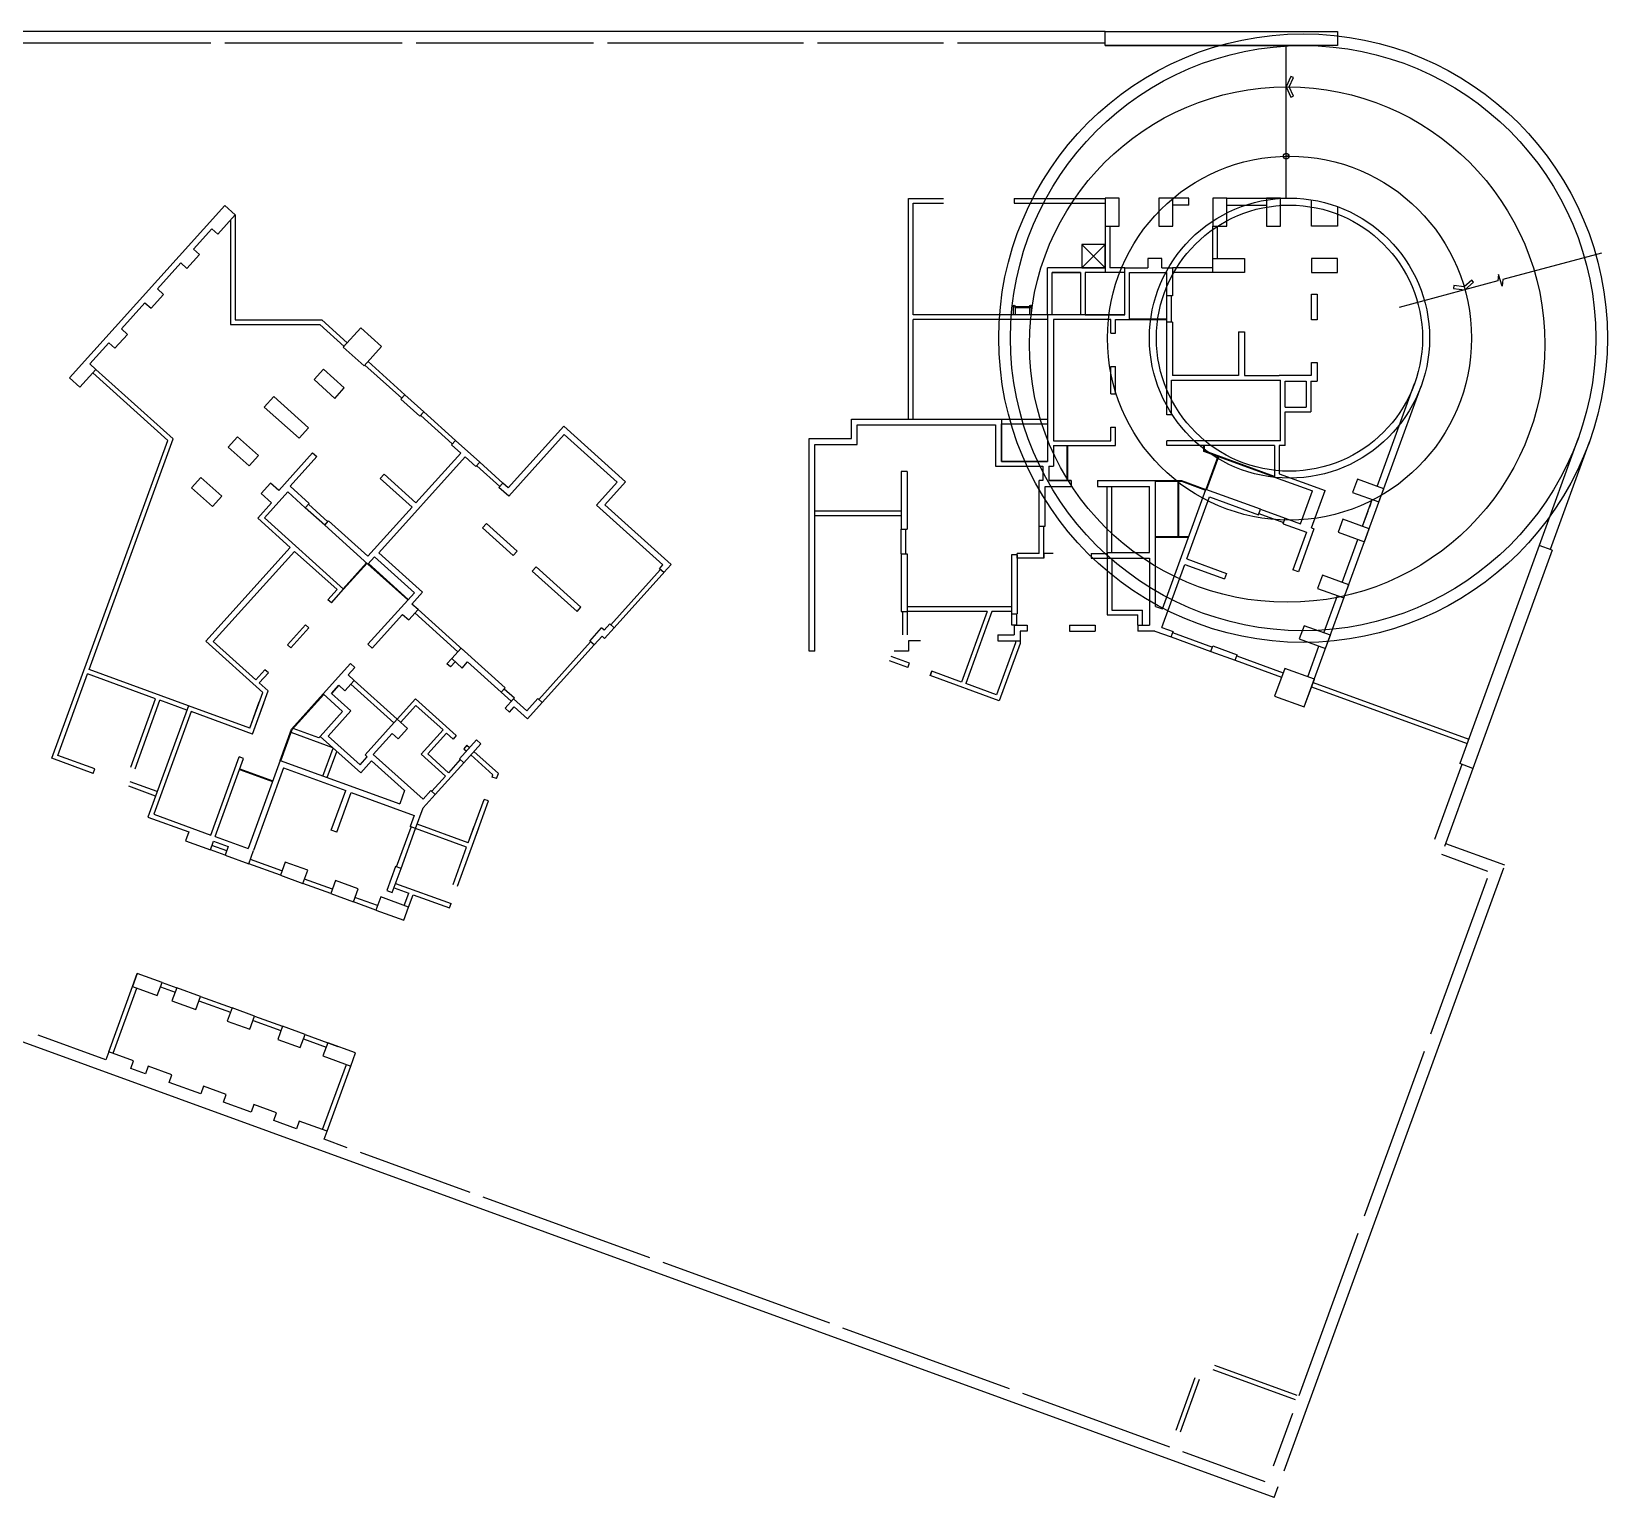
# Model space of a CAD drawing. Header units: metres. Extents: x -4495 to 132141, y -64344 to 350.
# Drawn here: x 64614 to 132141, y -64344 to -1525 of the extents above; entities that cross this region are included whole.
import ezdxf

# ---------------------------------------------------------------- set-up
doc = ezdxf.new("R2010")
doc.units = ezdxf.units.M

msp = doc.modelspace()

# ---------------------------------------------------------------- linework, layer by layer
at = {"layer": 'A-WALL'}
for p, q in [((110623.789546, -1524.93344), (63323.704574, -1524.93344)), ((72293.736884, -2024.93344), (63546.318917, -2024.93344)), ((80493.736884, -2024.93344), (72893.736884, -2024.93344)), ((88693.736884, -2024.93344), (81093.736884, -2024.93344)), ((97693.736884, -2024.93344), (89293.736884, -2024.93344)), ((103693.736884, -2024.93344), (98293.736884, -2024.93344)), ((110623.789546, -2024.93344), (104293.736884, -2024.93344)), ((110623.789546, -1524.93344), (120573.789546, -1524.93344)), ((110623.789546, -2124.93344), (110623.789546, -1524.93344)), ((120573.789546, -1524.93344), (120573.789546, -2124.93344)), ((110623.789546, -2124.93344), (119157.731977, -2124.93344)), ((120573.789546, -2124.93344), (110623.789546, -2124.93344)), ((118373.736884, -8664.93344), (118373.736884, -2124.93344)), ((118573.73673, -3447.331909), (118373.736884, -3894.93344)), ((118373.736884, -3894.93344), (118415.216468, -3894.93344)), ((118373.736884, -3894.93344), (118573.73673, -4342.534971)), ((118505.171299, -3894.93344), (118683.297075, -3496.286282)), ((118683.297075, -4293.580598), (118505.171299, -3894.93344)), ((118683.297075, -3496.286282), (118573.73673, -3447.331909)), ((118573.73673, -4342.534971), (118683.297075, -4293.580598)), ((118515.308282, -6864.93344), (118373.736884, -6864.93344)), ((102193.736884, -8674.93344), (103693.736884, -8674.93344)), ((102193.736884, -18134.933476), (102193.736884, -8674.93344)), ((106713.736884, -8674.93344), (110623.789546, -8674.93344)), ((106713.736884, -8674.93344), (106713.736884, -8874.93344)), ((111223.789546, -8664.93344), (110623.789546, -8664.93344)), ((110623.789546, -8664.93344), (110623.789546, -9864.93344)), ((111223.789546, -9864.93344), (111223.789546, -8664.93344)), ((113523.789546, -8664.93344), (112923.789546, -8664.93344)), ((112923.789546, -8664.93344), (112923.789546, -9864.93344)), ((114203.789546, -8664.93344), (113523.789546, -8664.93344)), ((113523.789546, -9864.93344), (113523.789546, -8664.93344)), ((114203.789546, -8964.93344), (114203.789546, -8664.93344)), ((115823.789546, -8664.93344), (115223.789546, -8664.93344)), ((115223.789546, -8664.93344), (115223.789546, -9864.93344)), ((115823.789546, -8664.93344), (118515.315478, -8664.93344)), ((115823.789546, -9864.93344), (115823.789546, -8664.93344)), ((118123.789546, -8664.93344), (117523.789546, -8664.93344)), ((117523.789546, -8664.93344), (117523.789546, -9864.93344)), ((118123.789546, -9864.93344), (118123.789546, -8664.93344)), ((119453.789546, -9864.93344), (119453.789546, -8738.782377)), ((66239.352709, -16369.943091), (72897.202242, -8975.652077)), ((72593.662858, -10209.452646), (73343.089137, -9377.130441)), ((73343.089137, -9377.130441), (72897.202242, -8975.652077)), ((73343.085546, -9377.127821), (73343.085546, -13883.771589)), ((102393.736884, -8874.93344), (103693.736884, -8874.93344)), ((102393.736884, -13664.933476), (102393.736884, -8874.93344)), ((106713.736884, -8874.93344), (110623.789546, -8874.93344)), ((114203.789546, -8964.93344), (113523.789546, -8964.93344)), ((115823.789546, -8964.93344), (117523.789546, -8964.93344)), ((118123.789546, -8964.93344), (118515.315478, -8964.93344)), ((118123.789546, -8964.93344), (118515.315478, -8964.93344)), ((120573.789546, -9029.094149), (120573.789546, -9864.93344)), ((71550.67936, -10844.736379), (72333.562169, -9975.256933)), ((72333.562169, -9975.256933), (72593.662858, -10209.452646)), ((73143.085546, -9599.250324), (73143.085546, -14083.771589)), ((110623.789546, -9864.93344), (110623.790864, -11844.934232)), ((110623.789546, -9864.93344), (111223.789546, -9864.93344)), ((110823.789546, -9864.93344), (110823.790731, -11644.934232)), ((112923.789546, -9864.93344), (113523.789546, -9864.93344)), ((115223.789546, -11244.933674), (115223.789546, -9864.93344)), ((115223.789546, -9864.93344), (115823.789546, -9864.93344)), ((115423.789546, -11244.933674), (115423.789546, -9864.93344)), ((117523.789546, -9864.93344), (118123.789546, -9864.93344)), ((120573.789546, -9864.93344), (119453.789546, -9864.93344)), ((110623.790864, -11644.934232), (109623.790864, -10644.934232)), ((110623.790864, -10644.934232), (109623.790864, -11644.934232)), ((109623.790864, -10644.934232), (109623.790864, -11644.934232)), ((110623.790864, -10644.934232), (109623.790864, -10644.934232)), ((110623.790864, -11644.934232), (110623.790864, -10644.934232)), ((70011.678965, -12553.969478), (71015.374875, -11439.25224)), ((71015.374875, -11439.25224), (71275.475564, -11673.447952)), ((71275.475564, -11673.447952), (71810.780049, -11078.932091)), ((71810.780049, -11078.932091), (71550.67936, -10844.736379)), ((113043.789546, -11244.93344), (112443.789546, -11244.93344)), ((112443.789546, -11244.93344), (112443.789546, -11644.933573)), ((113043.789546, -11644.933174), (113043.789546, -11244.93344)), ((115223.789546, -11844.933674), (115223.789546, -11244.933674)), ((115223.789546, -11244.933674), (116583.789546, -11244.933674)), ((116583.789546, -11244.933674), (116583.789546, -11844.933674)), ((120573.789546, -11244.93344), (119453.789546, -11244.93344)), ((119453.789546, -11244.93344), (119453.789546, -11844.93344)), ((120573.789546, -11844.93344), (120573.789546, -11244.93344)), ((131886.594109, -11016.50597), (127662.609736, -12152.297404)), ((108153.789386, -13664.933476), (108153.789386, -11644.934232)), ((110623.790864, -11644.934232), (108153.789386, -11644.934232)), ((108353.789386, -11844.934232), (109553.789386, -11844.934232)), ((108353.789386, -13664.93344), (108353.789386, -11844.934232)), ((108353.789386, -13664.933476), (108353.789386, -11844.934232)), ((109553.789386, -11844.934232), (108353.789386, -11844.934232)), ((109553.789386, -11844.934232), (109553.789386, -13664.93344)), ((109553.789386, -11844.934232), (109553.789386, -13664.93344)), ((109623.790864, -11644.934232), (110623.790864, -11644.934232)), ((111453.789386, -11844.934232), (109753.789386, -11844.934232)), ((109753.789386, -11844.934232), (109753.789386, -13664.93344)), ((110623.790864, -11844.934232), (109753.789386, -11844.934232)), ((109753.789386, -11844.934232), (109753.789386, -13664.93344)), ((111453.789386, -11844.934232), (110623.790864, -11844.934232)), ((111453.789386, -11644.934232), (110823.790731, -11644.934232)), ((111453.789386, -13664.93344), (111453.789386, -11844.934232)), ((111453.789546, -13664.93344), (111453.789546, -11644.93344)), ((111453.789546, -11644.93344), (112443.789546, -11644.93344)), ((111653.789546, -11844.93344), (113253.789546, -11844.932816)), ((111653.789546, -13864.93344), (111653.789546, -11844.93344)), ((113043.789546, -11644.933061), (113503.789546, -11644.932755)), ((113253.789546, -12854.932709), (113253.789546, -11844.932816)), ((113503.789546, -11644.932755), (113503.789546, -12854.932709)), ((115223.789546, -11644.932901), (113503.789546, -11644.932901)), ((115223.789546, -11844.932901), (113503.789546, -11844.932901)), ((116583.789546, -11844.933674), (115223.789546, -11844.933674)), ((119453.789546, -11844.93344), (120573.789546, -11844.93344)), ((127474.178976, -11933.168861), (127443.438259, -12211.230644)), ((127631.869021, -12430.359187), (127474.178976, -11933.168861)), ((127662.609736, -12152.297404), (127631.869021, -12430.359187)), ((69736.475169, -13382.681051), (70271.779654, -12788.16519)), ((70271.779654, -12788.16519), (70011.678965, -12553.969478)), ((119453.789546, -12784.93344), (119703.789546, -12784.93344)), ((119453.789546, -13884.93344), (119453.789546, -12784.93344)), ((119703.789546, -12784.93344), (119703.789546, -13884.93344)), ((127443.438259, -12211.230644), (123219.453884, -13347.022078)), ((125562.470597, -12410.899828), (125547.749463, -12529.993439)), ((125547.749463, -12529.993439), (126034.298518, -12590.135656)), ((125995.805571, -12464.464264), (125562.470597, -12410.899828)), ((126324.805833, -12177.397763), (125995.805571, -12464.464264)), ((126034.298518, -12590.135656), (126403.700426, -12267.817026)), ((126403.700426, -12267.817026), (126324.805833, -12177.397763)), ((68465.987264, -14270.634025), (69476.37448, -13148.485338)), ((69476.37448, -13148.485338), (69736.475169, -13382.681051)), ((106686.762996, -13664.933476), (106686.762996, -13289.933476)), ((106686.762996, -13664.933476), (106686.762996, -13289.933476)), ((106754.722163, -13289.933476), (106754.722163, -13664.933476)), ((106754.722163, -13289.933476), (106754.722163, -13664.933476)), ((106754.722163, -13309.352919), (107385.82992, -13309.352919)), ((106754.722163, -13365.592089), (106754.722163, -13309.352919)), ((106754.722163, -13309.352919), (107385.82992, -13309.352919)), ((106754.722163, -13365.592089), (106754.722163, -13309.352919)), ((107385.82992, -13365.592089), (106754.722163, -13365.592089)), ((107385.82992, -13365.592089), (106754.722163, -13365.592089)), ((107385.82992, -13664.933476), (107385.82992, -13289.933476)), ((107385.82992, -13664.933476), (107385.82992, -13289.933476)), ((107385.82992, -13309.352919), (107385.82992, -13365.592089)), ((107385.82992, -13309.352919), (107385.82992, -13365.592089)), ((107453.789087, -13289.933476), (107453.789087, -13664.933476)), ((107453.789087, -13289.933476), (107453.789087, -13664.933476)), ((113253.789546, -13974.932901), (113253.789997, -12854.932629)), ((113503.789546, -12854.932709), (113253.789546, -12854.932709)), ((113453.789546, -13974.932982), (113453.789997, -12854.932709)), ((73143.085546, -14083.771589), (76971.253109, -14083.771589)), ((73343.085546, -13883.771589), (77048.025916, -13883.771589)), ((76971.253109, -14083.771589), (78007.789146, -15017.072829)), ((77048.025916, -13883.771589), (78141.615267, -14868.443864)), ((108153.789386, -13664.933476), (102393.736884, -13664.933476)), ((102393.736884, -18134.933476), (102393.736884, -13864.933476)), ((108153.789386, -13864.933476), (102393.736884, -13864.933476)), ((106754.722163, -13664.933476), (106686.762996, -13664.933476)), ((106754.722163, -13664.933476), (106686.762996, -13664.933476)), ((107453.789087, -13664.933476), (107385.82992, -13664.933476)), ((107453.789087, -13664.933476), (107385.82992, -13664.933476)), ((108153.789546, -13664.93344), (108153.789546, -19954.93344)), ((111453.789546, -13664.93344), (108153.789546, -13664.93344)), ((109553.789386, -13664.93344), (108353.789386, -13664.93344)), ((108403.789546, -13864.93344), (108403.789546, -19064.93344)), ((110853.789546, -13864.93344), (108403.789546, -13864.93344)), ((109753.789386, -13664.93344), (111453.789386, -13664.93344)), ((110853.789546, -14444.93344), (110853.789546, -13864.93344)), ((111053.789546, -13864.93344), (111653.789546, -13864.93344)), ((111053.789546, -14444.93344), (111053.789546, -13864.93344)), ((111653.789546, -13834.93344), (113253.789546, -13834.93344)), ((111653.789546, -13864.93344), (113253.789546, -13864.93344)), ((113503.789546, -13974.932982), (113253.789095, -13974.932982)), ((113253.789546, -17944.932901), (113253.789546, -13974.932982)), ((113503.789546, -13974.932982), (113503.789546, -16264.932901)), ((119703.789546, -13884.93344), (119453.789546, -13884.93344)), ((68190.783468, -15099.345598), (68726.087954, -14504.829737)), ((68726.087954, -14504.829737), (68465.987264, -14270.634025)), ((78723.457674, -14221.636031), (77974.031395, -15053.958236)), ((79615.231464, -15024.592759), (78723.457674, -14221.636031)), ((110853.789546, -14444.93344), (111053.789546, -14444.93344)), ((116333.789094, -14399.93344), (116583.789094, -14399.93344)), ((116333.789094, -14399.93344), (116333.789094, -16264.933438)), ((116583.789094, -14399.93344), (116583.789094, -16264.93344)), ((67114.34344, -15771.786572), (67930.682779, -14865.149885)), ((67930.682779, -14865.149885), (68190.783468, -15099.345598)), ((77974.031395, -15053.958236), (78865.805185, -15856.914964)), ((78865.805185, -15856.914964), (79615.231464, -15024.592759)), ((66685.239604, -16771.421455), (67374.444129, -16005.982284)), ((67374.444129, -16005.982284), (67114.34344, -15771.786572)), ((67240.614655, -16154.608231), (70449.014775, -19043.464675)), ((67374.440776, -16005.979266), (70683.092399, -18985.102568)), ((77124.23617, -15997.752745), (76722.757806, -16443.639641)), ((78016.009961, -16800.709473), (77124.23617, -15997.752745)), ((78899.262055, -15819.758642), (80474.729085, -17238.315527)), ((79033.088177, -15671.129677), (80608.555207, -17089.686562)), ((110853.789546, -15884.93344), (111053.789546, -15884.93344)), ((110853.789546, -17044.93344), (110853.789546, -15884.93344)), ((111053.789546, -17044.93344), (111053.789546, -15884.93344)), ((119453.789546, -15704.93344), (119703.789094, -15704.93344)), ((119453.789546, -16254.93344), (119453.789546, -15704.93344)), ((119703.789094, -15704.93344), (119703.789094, -16504.93344)), ((66239.352709, -16369.943091), (66685.239604, -16771.421455)), ((76722.757806, -16443.639641), (77614.531597, -17246.596368)), ((77614.531597, -17246.596368), (78016.009961, -16800.709473)), ((113453.789546, -16464.93344), (118133.789546, -16464.93344)), ((113453.789546, -17944.93344), (113453.789546, -16464.93344)), ((116333.789094, -16264.933438), (113503.789546, -16264.932901)), ((116583.789094, -16264.93344), (118073.789546, -16264.93344)), ((118073.789546, -16264.93344), (118073.789546, -16254.93344)), ((118073.789546, -16254.93344), (119453.789546, -16254.93344)), ((118133.789546, -19064.93344), (118133.789546, -16464.93344)), ((118333.789546, -16504.93344), (119223.789094, -16504.93344)), ((118333.789546, -17614.93344), (118333.789546, -16504.93344)), ((119147.950603, -30469.609119), (124153.471202, -16717.0543)), ((119223.789094, -16504.93344), (119223.789094, -17614.93344)), ((119423.789094, -16504.93344), (119423.789094, -17814.93344)), ((119423.789094, -16504.93344), (119703.789094, -16504.93344)), ((122269.143243, -21017.0615), (123871.563416, -16614.448257)), ((74990.71927, -17171.680778), (74589.240906, -17617.567673)), ((76477.008921, -18509.94199), (74990.71927, -17171.680778)), ((80441.272215, -17275.471849), (80608.554867, -17089.685642)), ((81258.731523, -18011.515516), (80441.272215, -17275.471849)), ((80608.554867, -17089.685642), (81426.014175, -17825.729309)), ((110853.789546, -17044.93344), (111053.789546, -17044.93344)), ((74589.240906, -17617.567673), (76075.530557, -18955.828886)), ((81426.014175, -17825.729309), (81258.731523, -18011.515516)), ((81292.188393, -17974.359194), (82644.711976, -19192.176898)), ((81426.014515, -17825.730229), (82778.538097, -19043.547933)), ((99743.789546, -18964.93344), (99743.789546, -18134.93344)), ((99743.789546, -18134.93344), (106173.789546, -18134.93344)), ((106173.789546, -18134.93344), (108153.789546, -18134.93344)), ((106173.789546, -18134.93344), (106173.789546, -19954.93344)), ((113453.789546, -17944.93344), (113253.789546, -17944.93344)), ((118333.789546, -17614.93344), (119223.789094, -17614.93344)), ((118333.789546, -19264.93344), (118333.789546, -17814.93344)), ((118333.789546, -17814.93344), (119423.789094, -17814.93344)), ((73445.027569, -18888.345324), (73043.549205, -19334.23222)), ((74336.80136, -19691.302052), (73445.027569, -18888.345324)), ((76075.530557, -18955.828886), (76477.008921, -18509.94199)), ((87416.827403, -18442.885579), (85041.413751, -21081.049709)), ((87435.330958, -18795.954437), (85059.917306, -21434.118567)), ((90058.707258, -20821.644884), (87416.827403, -18442.885579)), ((89705.6384, -20840.148439), (87435.330958, -18795.954437)), ((99993.789545, -19214.93344), (99993.789546, -18384.93344)), ((99993.789546, -18384.93344), (105923.789546, -18384.93344)), ((99993.789546, -19214.93344), (99993.789546, -18384.93344)), ((99993.789546, -18384.93344), (105923.789546, -18384.93344)), ((105923.789546, -18384.93344), (105923.789546, -20154.93344)), ((105923.789546, -18384.93344), (105923.789546, -20154.93344)), ((106173.789546, -18334.93344), (108153.789546, -18334.93344)), ((106173.789546, -19954.933573), (106173.789546, -18334.93344)), ((106173.789546, -18334.93344), (108153.789546, -18334.93344)), ((108153.789546, -18334.93344), (108153.789546, -19954.933573)), ((110853.789546, -18484.93344), (111053.789546, -18484.93344)), ((110853.789546, -19064.93344), (110853.789546, -18484.93344)), ((111053.789546, -19264.93344), (111053.789546, -18484.93344)), ((65489.364889, -32669.990747), (70449.014775, -19043.464675)), ((67086.166326, -28867.575735), (70683.092399, -18985.102568)), ((73043.549205, -19334.23222), (73935.322996, -20137.188947)), ((76656.648792, -19573.264386), (75204.635376, -21185.888657)), ((76656.648792, -19573.264386), (76842.434998, -19740.547037)), ((82778.537246, -19043.547581), (82611.255106, -19229.333219)), ((83008.837587, -19587.318094), (82611.255106, -19229.333219)), ((83822.655591, -19983.674935), (82778.537246, -19043.547581)), ((97933.789546, -28084.93344), (97933.789546, -18964.93344)), ((97933.789546, -18964.93344), (99743.789546, -18964.93344)), ((98183.789545, -19214.93344), (99993.789545, -19214.93344)), ((98183.789546, -28084.93344), (98183.789546, -19214.93344)), ((98183.789546, -19214.93344), (99993.789546, -19214.93344)), ((108403.789546, -19064.93344), (110853.789546, -19064.93344)), ((108403.789546, -19264.93344), (111053.789546, -19264.93344)), ((108403.789546, -19264.93344), (108403.789546, -20154.93344)), ((108988.789544, -20764.93344), (108988.789544, -19264.93344)), ((109018.789544, -20764.93344), (109018.789544, -19264.93344)), ((118133.789546, -19064.93344), (113253.789546, -19064.93344)), ((113253.789546, -19264.93344), (113253.789546, -19064.93344)), ((117873.789546, -19264.93344), (113253.789546, -19264.93344)), ((113453.789546, -19264.93344), (113253.789546, -19264.93344)), ((114838.789546, -19515.154806), (114838.789546, -19264.93344)), ((117873.789546, -20619.80447), (114838.789546, -19515.154806)), ((114868.789546, -19494.14858), (114868.789546, -19264.93344)), ((117873.789546, -20587.879137), (114868.789546, -19494.14858)), ((117873.789546, -19264.93344), (117873.789546, -20619.80447)), ((118073.789546, -19264.93344), (118073.789546, -20479.762963)), ((118333.789546, -19264.93344), (118073.789546, -19264.93344)), ((130884.351522, -18953.866037), (129213.465511, -23544.587622)), ((131354.197832, -19124.876109), (129683.311821, -23715.597694)), ((73935.322996, -20137.188947), (74336.80136, -19691.302052)), ((76842.434998, -19740.547037), (75698.221655, -21011.324696)), ((83194.624439, -19754.601326), (79494.332186, -23864.192211)), ((83008.837587, -19587.318094), (81088.432747, -21720.143743)), ((83655.37294, -20169.461142), (83194.624775, -19754.60225)), ((83655.37294, -20169.461142), (83822.655591, -19983.674935)), ((83688.82947, -20132.303901), (84677.214472, -21022.249742)), ((83822.655591, -19983.674935), (84811.040593, -20873.620777)), ((105923.789546, -20154.93344), (107953.789546, -20154.93344)), ((106173.789546, -19954.93344), (108153.789546, -19954.93344)), ((108153.789546, -19954.933573), (106173.789546, -19954.933573)), ((106583.789546, -19954.93344), (107403.789546, -19954.93344)), ((106583.789546, -20154.93344), (107403.789546, -20154.93344)), ((107953.789546, -20154.93344), (107953.789546, -20764.933887)), ((108203.789546, -20154.93344), (108403.789546, -20154.93344)), ((108203.789546, -20154.93344), (108203.789546, -20764.93344)), ((115445.759621, -19736.073847), (114932.72946, -21145.612798)), ((115473.9504, -19746.334451), (114960.920239, -21155.873402)), ((71872.570644, -20634.735664), (71471.09228, -21080.62256)), ((72764.344435, -21437.692392), (71872.570644, -20634.735664)), ((74859.073032, -20874.742925), (74457.594668, -21320.629821)), ((75204.635376, -21185.888657), (74859.073032, -20874.742925)), ((79553.763617, -20674.729634), (79721.046268, -20488.943427)), ((79553.763617, -20674.729634), (80921.150741, -21905.93053)), ((79721.046268, -20488.943427), (81088.433392, -21720.144324)), ((84811.038855, -20873.619221), (84643.756203, -21059.405428)), ((85041.413751, -21081.049709), (84811.038855, -20873.619221)), ((89705.6384, -20840.148439), (88822.386, -21821.099609)), ((90058.707258, -20821.644884), (89175.454858, -21802.596054)), ((101878.789546, -20374.93344), (101878.789546, -22849.93344)), ((102128.789546, -20374.93344), (101878.789546, -20374.93344)), ((102128.789546, -20374.93344), (102128.789546, -22849.93344)), ((107793.784824, -22724.933441), (107793.784824, -20764.933887)), ((107953.789546, -20764.933887), (107793.784824, -20764.933887)), ((109153.789544, -20764.93344), (108203.789546, -20764.93344)), ((108203.789546, -20764.93344), (109163.789273, -20764.93344)), ((109163.789273, -20764.93344), (109163.789724, -21014.93344)), ((110283.789546, -20764.93344), (110283.789546, -21014.93344)), ((110283.789546, -20764.93344), (112773.789546, -20764.93344)), ((112773.789546, -26159.591792), (112773.789546, -20764.93344)), ((112773.789546, -20764.93344), (113886.821524, -20764.93344)), ((112773.789546, -20794.93344), (113881.531714, -20794.93344)), ((113738.789546, -23164.93344), (113738.789546, -20794.93344)), ((113768.789546, -23164.93344), (113768.789546, -20794.93344)), ((113881.531714, -20794.93344), (114922.468856, -21173.803576)), ((113886.821524, -20764.93344), (114932.72946, -21145.612798)), ((117873.789546, -20619.80447), (119505.238151, -21213.603203)), ((118073.789546, -20479.762963), (120043.47817, -21196.670995)), ((121423.419884, -20709.243371), (121218.207798, -21273.058943)), ((122551.051029, -21119.667543), (121423.419884, -20709.243371)), ((71471.09228, -21080.62256), (72362.866071, -21883.579287)), ((72362.866071, -21883.579287), (72764.344435, -21437.692392)), ((74457.594668, -21320.629821), (74903.481564, -21722.108184)), ((74971.815498, -21945.112269), (75594.106958, -21253.987585)), ((75594.106958, -21253.987585), (76344.682632, -21929.808951)), ((75698.221655, -21011.324696), (76511.965618, -21744.023046)), ((85059.917306, -21434.118567), (84643.756203, -21059.405428)), ((108043.784824, -21014.93344), (109163.789724, -21014.93344)), ((108043.784824, -22724.933441), (108043.784824, -21014.93344)), ((110283.789546, -21014.93344), (112523.789546, -21014.93344)), ((110708.789546, -23844.93344), (110708.789546, -21014.93344)), ((110908.789546, -23844.93344), (110908.789546, -21014.93344)), ((112523.789546, -23844.932989), (112523.789546, -21014.93344)), ((113068.759114, -26266.951935), (114932.735814, -21145.61511)), ((114114.236927, -24125.373418), (115082.153933, -21466.043302)), ((117272.570439, -21997.24527), (114932.735814, -21145.61511)), ((115082.153933, -21466.043302), (117187.065404, -22232.168423)), ((118992.207934, -22623.142134), (119505.238151, -21213.603203)), ((119462.054245, -22794.152205), (120043.48849, -21196.674751)), ((121218.207798, -21273.058943), (122345.838943, -21683.483115)), ((121646.666582, -22727.302069), (122063.931157, -21580.877072)), ((121951.058154, -21890.973329), (122063.924957, -21580.874335)), ((122345.838943, -21683.483115), (122551.051029, -21119.667543)), ((74903.637214, -21721.936614), (74307.955966, -22383.507663)), ((74971.815498, -21945.112269), (74590.411052, -22368.70482)), ((77177.005102, -22679.235341), (76344.682632, -21929.808951)), ((76344.682636, -21929.808947), (76511.965622, -21744.023042)), ((77310.831211, -22530.606364), (76478.508741, -21781.179974)), ((80921.150096, -21905.929949), (79027.51048, -24009.029805)), ((88822.386, -21821.099609), (91668.630681, -24383.869831)), ((92021.699539, -24365.366276), (89175.454858, -21802.596054)), ((101878.789546, -22084.93344), (98183.789546, -22084.93344)), ((117187.065404, -22232.168423), (117272.570439, -21997.24527)), ((117204.160563, -22185.181663), (118256.616555, -22568.244317)), ((117272.564592, -21997.243139), (118325.020583, -22380.305793)), ((121646.660382, -22727.299333), (121882.654126, -22078.911853)), ((75697.636148, -23634.781313), (74307.955966, -22383.507663)), ((77986.582263, -25426.631106), (74590.411052, -22368.70482)), ((77177.005042, -22679.235408), (77344.287694, -22493.449202)), ((79027.435414, -24345.370398), (77177.005042, -22679.235408)), ((79027.511121, -24009.03039), (77344.287691, -22493.449205)), ((79027.51048, -24009.029805), (77344.287694, -22493.449202)), ((83938.353371, -22799.299633), (84105.636023, -22613.513426)), ((85253.719713, -23983.660806), (83938.353371, -22799.299633)), ((85421.002364, -23797.8746), (84105.636023, -22613.513426)), ((101878.789546, -22284.93344), (98183.789546, -22284.93344)), ((101878.789546, -23899.93344), (101878.789546, -22849.93344)), ((101878.789546, -22849.93344), (102128.789546, -22849.93344)), ((102078.789546, -23899.93344), (102078.789546, -22849.93344)), ((107793.784824, -23894.932989), (107793.784824, -22724.933441)), ((107793.784824, -22724.933441), (108043.784824, -22724.933441)), ((107993.784824, -24094.932989), (107993.784824, -22724.933441)), ((118239.521138, -22615.230986), (118325.026173, -22380.307831)), ((118239.521138, -22615.230986), (119244.992242, -22981.192541)), ((118325.026173, -22380.307831), (118992.207934, -22623.142134)), ((119565.420433, -22831.774421), (118895.060953, -24673.571954)), ((119462.054245, -22794.152205), (119565.420433, -22831.774421)), ((120800.943223, -22419.48394), (120595.731137, -22983.299513)), ((121928.574368, -22829.908112), (120800.943223, -22419.48394)), ((121723.362282, -23393.723685), (121928.574368, -22829.908112)), ((112773.789546, -23164.93344), (114197.75685, -23164.93344)), ((112773.789546, -23194.93344), (114186.837743, -23194.93344)), ((119244.992242, -22981.192541), (118660.137798, -24588.066918)), ((120595.731137, -22983.299513), (121723.362282, -23393.723685)), ((120771.095015, -25132.915179), (121441.454496, -23291.117642)), ((129213.471711, -23544.590359), (125810.371284, -32894.531936)), ((129777.287283, -23749.802445), (129213.471711, -23544.590359)), ((75697.636148, -23634.781313), (72084.330873, -27647.76337)), ((75883.422354, -23802.063964), (72403.943201, -27666.417057)), ((77704.127177, -25441.43395), (75883.422354, -23802.063964)), ((78967.983824, -24291.839953), (77964.287918, -25406.557188)), ((79308.470268, -24033.249571), (79027.435414, -24345.370398)), ((81017.703367, -25572.249966), (79308.470268, -24033.249571)), ((81370.772225, -25553.746411), (79494.332186, -23864.192211)), ((85253.719713, -23983.660806), (85421.002364, -23797.8746)), ((101878.789546, -23899.93344), (101878.789546, -26384.93344)), ((101878.789546, -23899.93344), (102128.789546, -23899.93344)), ((102128.789546, -23899.93344), (102128.789546, -26384.93344)), ((106598.789546, -23944.932989), (106598.789546, -26484.93344)), ((106848.789546, -23944.932989), (106598.789546, -23944.932989)), ((106848.789546, -24094.932989), (106848.789546, -23894.932989)), ((107793.784824, -23894.932989), (106848.789546, -23894.932989)), ((106848.789546, -23944.932989), (106848.789546, -26484.93344)), ((107993.784824, -24094.932989), (106848.789546, -24094.932989)), ((107993.784824, -23894.932989), (107993.784824, -24094.932989)), ((108393.784508, -23894.932989), (107993.784824, -23894.932989)), ((110013.784824, -23894.932989), (110013.784824, -24094.932989)), ((110013.784824, -23894.932989), (110013.784824, -24094.932989)), ((110013.784824, -23894.932989), (110708.789546, -23894.932989)), ((110013.784824, -24094.932989), (110708.789546, -24094.932989)), ((110708.789546, -23844.932989), (112523.789546, -23844.932989)), ((110708.789546, -23844.932989), (110708.789546, -24094.932989)), ((110708.789546, -24094.932989), (110708.789546, -26514.93344)), ((110708.789546, -24094.932989), (112523.789546, -24094.932989)), ((110908.789546, -24094.932989), (110908.789546, -26314.93344)), ((112523.789546, -24094.932989), (112523.789546, -26964.93344)), ((114114.236927, -24125.373418), (115819.779034, -24746.139978)), ((129777.287283, -23749.802445), (126374.186857, -33099.744022)), ((78990.278169, -24311.913872), (77986.582263, -25426.631106)), ((79027.436704, -24345.371567), (80736.669154, -25884.371377)), ((79047.510623, -24323.077222), (80756.743072, -25862.077033)), ((86234.760961, -24463.304495), (86067.47831, -24649.090701)), ((86067.47831, -24649.090701), (87988.507683, -26378.793319)), ((86234.760961, -24463.304495), (88155.790335, -26193.007112)), ((89430.744507, -26944.019347), (91545.927463, -24594.870686)), ((89579.373472, -27077.845469), (91748.62569, -24668.646808)), ((91524.767601, -24543.645969), (91668.630681, -24383.869831)), ((91710.553807, -24710.92862), (91524.767601, -24543.645969)), ((91710.553807, -24710.92862), (92021.699539, -24365.366276)), ((113047.13408, -27057.214395), (114028.731892, -24360.296574)), ((114028.731892, -24360.296574), (115734.273998, -24981.063134)), ((115819.779034, -24746.139978), (115734.273998, -24981.063134)), ((118895.060953, -24673.571954), (118660.137798, -24588.066918)), ((119925.371657, -24825.09705), (119720.159571, -25388.912622)), ((121053.002801, -25235.521222), (119925.371657, -24825.09705)), ((77316.031425, -25872.457949), (77704.127177, -25441.43395)), ((77464.66039, -26006.28407), (77986.582263, -25426.631106)), ((81017.703367, -25572.249966), (79030.386906, -27779.388499)), ((81370.772225, -25553.746411), (80915.764852, -26059.083294)), ((119720.159571, -25388.912622), (120847.790715, -25799.336794)), ((120847.790715, -25799.336794), (121053.002801, -25235.521222)), ((77464.66039, -26006.28407), (77316.031425, -25872.457949)), ((80774.387177, -26739.165901), (81175.865541, -26293.279006)), ((81175.865541, -26293.279006), (80915.764852, -26059.083294)), ((83093.178093, -28019.638487), (81175.864443, -26293.281523)), ((87988.507683, -26378.793319), (88155.790335, -26193.007112)), ((106590.792391, -26184.93344), (102128.789546, -26184.93344)), ((110908.789546, -26314.93344), (112213.789546, -26314.93344)), ((112213.789546, -26964.93344), (112213.789546, -26314.93344)), ((112773.789546, -26159.591792), (113068.759114, -26266.951935)), ((119984.448686, -27294.208206), (120565.882929, -25696.730751)), ((117864.963783, -64343.656349), (13979.809387, -26532.552373)), ((75576.291848, -27804.634495), (76352.483352, -26942.586497)), ((76501.112317, -27076.412619), (76352.483352, -26942.586497)), ((80514.286488, -26504.970189), (79216.173112, -27946.671151)), ((80514.286488, -26504.970189), (80774.387177, -26739.165901)), ((81042.033732, -26441.915585), (82885.037489, -28101.354391)), ((89393.58662, -26910.562238), (89152.699601, -27178.094375)), ((89579.372826, -27077.844889), (89393.58662, -26910.562238)), ((101878.789546, -26384.93344), (102128.789546, -26384.93344)), ((101943.789546, -27384.93344), (101943.789546, -26384.93344)), ((101943.789546, -27384.93344), (101943.789546, -26384.93344)), ((105555.239888, -26384.93344), (102128.789546, -26384.93344)), ((102143.789546, -27384.93344), (102143.789546, -26384.93344)), ((102143.789546, -27384.93344), (102143.789546, -26384.93344)), ((105555.239888, -26384.93344), (104457.57471, -29400.743731)), ((105768.075442, -26384.93344), (104645.513234, -29469.14776)), ((106590.792391, -26384.93344), (105768.075442, -26384.93344)), ((106598.789546, -26484.93344), (106848.789546, -26484.93344)), ((106623.789546, -26964.93344), (106623.789546, -26484.93344)), ((106823.789546, -26964.93344), (106623.789546, -26964.93344)), ((106723.789546, -26964.93344), (107273.789546, -26964.93344)), ((106723.789546, -26964.93344), (106723.789546, -27384.93344)), ((106823.789546, -26484.93344), (106823.789546, -26964.93344)), ((107273.789546, -26964.93344), (107273.789546, -27214.93344)), ((109093.789546, -26964.93344), (109093.789546, -27214.93344)), ((109093.789546, -26964.93344), (110193.789546, -26964.93344)), ((110193.789546, -26964.93344), (110193.789546, -27214.93344)), ((110708.789546, -26514.93344), (112013.789546, -26514.93344)), ((112013.789546, -26964.93344), (112013.789546, -26514.93344)), ((112013.789546, -26964.93344), (112013.789546, -27214.93344)), ((112013.789546, -26964.93344), (112523.789546, -26964.93344)), ((119138.725327, -26986.390077), (118933.513241, -27550.20565)), ((120266.356472, -27396.814249), (119138.725327, -26986.390077)), ((72084.330873, -27647.76337), (74521.27974, -29842.001985)), ((72403.943201, -27666.417057), (74224.648023, -29305.787042)), ((75724.920813, -27938.460616), (76501.112317, -27076.412619)), ((86348.33273, -30143.21296), (88569.846343, -27675.97214)), ((88532.688761, -27642.514692), (89041.227878, -27077.724784)), ((88718.474967, -27809.797343), (88532.688761, -27642.514692)), ((89059.731432, -27430.793642), (88718.474967, -27809.797343)), ((89152.699601, -27178.094375), (89041.227878, -27077.724784)), ((89171.203156, -27531.163233), (89059.731432, -27430.793642)), ((89579.372826, -27077.844889), (89171.203156, -27531.163233)), ((102703.789546, -27634.932989), (102193.789546, -27634.93344)), ((102193.789546, -27634.93344), (102193.789546, -28084.93344)), ((106023.789546, -27384.93344), (106723.789546, -27384.93344)), ((106023.789546, -27384.93344), (106023.789546, -27634.93344)), ((106023.789546, -27634.93344), (106973.789546, -27634.93344)), ((106773.789546, -27634.93344), (106773.789546, -27715.082811)), ((107273.789546, -27214.93344), (106973.789546, -27214.93344)), ((106973.789546, -27214.93344), (106973.789546, -27634.93344)), ((106973.789546, -27634.93344), (106973.789546, -27750.348207)), ((109093.789546, -27214.93344), (110193.789546, -27214.93344)), ((112749.237503, -27214.93344), (112013.789546, -27214.93344)), ((112749.512495, -27214.93344), (113440.872281, -27466.567823)), ((113047.13408, -27057.214395), (113526.377317, -27231.644668)), ((113440.866081, -27466.565087), (115151.106651, -28089.041748)), ((113440.872281, -27466.567823), (113526.377317, -27231.644668)), ((113509.27011, -27278.626563), (115219.51068, -27901.103223)), ((118933.513241, -27550.20565), (120061.144386, -27960.629822)), ((120061.144386, -27960.629822), (120266.356472, -27396.814249)), ((75724.920813, -27938.460616), (75576.291848, -27804.634495)), ((79030.386906, -27779.388499), (79216.173112, -27946.671151)), ((82617.384905, -28398.611404), (83018.863269, -27952.724509)), ((83018.863269, -27952.724509), (84906.451125, -29652.316249)), ((86496.961695, -30277.039082), (88718.475309, -27809.798261)), ((98183.789546, -28084.93344), (97933.789546, -28084.93344)), ((102230.50321, -28590.155996), (101450.562618, -28306.280836)), ((102193.789546, -28084.93344), (101583.789546, -28084.932989)), ((106773.789546, -27715.082811), (105961.082903, -29947.975961)), ((106973.789546, -27750.348207), (106080.617399, -30204.318514)), ((115151.112851, -28089.044484), (115236.617887, -27854.121329)), ((115151.112851, -28089.044484), (116184.774734, -28465.266642)), ((115236.617887, -27854.121329), (116270.279769, -28230.343487)), ((116184.774734, -28465.266642), (116270.279769, -28230.343487)), ((116253.172563, -28277.325381), (118245.320919, -29002.408085)), ((119300.408399, -29173.593448), (119779.2366, -27858.023779)), ((71333.576198, -30413.5065), (67086.166326, -28867.575735)), ((74224.648023, -29305.787042), (74612.743775, -28874.763043)), ((74373.276989, -29439.613164), (74761.37274, -29008.589165)), ((74761.37274, -29008.589165), (74612.743775, -28874.763043)), ((78280.960626, -28611.710704), (77113.326279, -29908.500023)), ((78466.746833, -28778.993355), (78182.364886, -29094.831505)), ((78280.960626, -28611.710704), (78466.746833, -28778.993355)), ((82416.647912, -28621.557805, 0.000001), (82617.386292, -28398.614008)), ((82565.276692, -28755.384132, 0.000001), (82416.647912, -28621.557805, 0.000001)), ((82565.277247, -28755.383515, 0.000001), (82766.015627, -28532.439718)), ((82617.384905, -28398.611404), (83063.2718, -28800.089768)), ((83063.2718, -28800.089768), (83297.467512, -28539.989079)), ((83297.467512, -28539.989079), (84739.168474, -29838.102455)), ((102162.099182, -28778.09452), (101382.158589, -28494.21936)), ((102162.099181, -28778.094521), (102230.50321, -28590.155997)), ((102162.099182, -28778.09452), (102230.50321, -28590.155996)), ((103120.585655, -29126.955067), (103188.989684, -28939.016542)), ((103188.989683, -28939.016543), (103120.585655, -29126.955067)), ((104457.57471, -29400.743731), (103188.989684, -28939.016542)), ((116184.768534, -28465.263905), (118176.91689, -29190.346609)), ((118313.731147, -28814.472298), (117879.365565, -30007.881926)), ((119582.316185, -29276.199491), (118313.731147, -28814.472298)), ((65745.707442, -32550.456251), (67017.762297, -29055.514259)), ((69930.805147, -30115.775147), (67017.762297, -29055.514259)), ((74373.276989, -29439.613164), (74755.357364, -29783.639879)), ((77780.886522, -29540.7184), (77466.396576, -29889.994869)), ((77466.397216, -29889.995445), (77774.197295, -29548.148826)), ((77780.886522, -29540.7184), (78040.987211, -29774.914112)), ((78040.987211, -29774.914112), (78442.465574, -29329.027217)), ((78442.465574, -29329.027217), (78182.364886, -29094.831505)), ((78301.950232, -29485.086612), (80144.949399, -31144.530516)), ((78435.776353, -29336.457647), (80278.77552, -30995.901551)), ((84906.451125, -29652.316249), (84739.168474, -29838.102455)), ((84872.994937, -29689.474408), (85304.018935, -30077.570159)), ((106080.617399, -30204.318514), (103120.585655, -29126.955067)), ((105961.082903, -29947.975961), (104645.513234, -29469.14776)), ((119147.950603, -30469.609119), (119582.316185, -29276.199491)), ((119462.631149, -29605.152302), (126125.051831, -32030.075118)), ((119531.033964, -29417.213336), (126193.454645, -31842.136152)), ((68863.962378, -33046.901567), (69930.805147, -30115.775147)), ((69051.900902, -33115.305596), (70118.743671, -30184.179176)), ((71265.172169, -30601.445025), (70118.743671, -30184.179176)), ((73964.715536, -31371.149567), (74521.27974, -29842.001985)), ((73964.715536, -31371.149567), (74375.139708, -30243.518422)), ((74084.250032, -31627.492119), (74755.357364, -29783.639879)), ((74152.65406, -31439.553595), (74563.078232, -30311.92245)), ((75758.528345, -31413.156861), (77113.328363, -29908.499005)), ((75784.724664, -31428.897197), (77135.622708, -29928.572923)), ((77945.648483, -30657.926302), (77113.326279, -29908.500023)), ((77466.396576, -29889.994869), (78298.71942, -30639.421724)), ((81065.002278, -30122.708351), (80278.77552, -30995.901551)), ((81065.002278, -30122.708351), (82811.39258, -31695.165242)), ((84739.168815, -29838.103373), (85170.192814, -30226.199125)), ((84902.54023, -30523.456137), (85270.562063, -30114.726483)), ((85304.018935, -30077.570159), (85170.192814, -30226.199125)), ((85270.562063, -30114.726483), (85842.783579, -30629.95705)), ((85842.783579, -30629.95705), (86311.175147, -30109.755512)), ((85861.287134, -30983.025908), (86496.961354, -30277.038164)), ((86496.961354, -30277.038164), (86311.175147, -30109.755512)), ((117879.365565, -30007.881926), (119147.950603, -30469.609119)), ((71333.576198, -30413.493165), (69596.11387, -35187.131679)), ((71453.110693, -30669.835718), (69852.456423, -35067.597183)), ((73964.715536, -31371.149567), (71333.576198, -30413.493165)), ((74084.250032, -31627.492119), (71453.110693, -30669.835718)), ((76978.754757, -31731.770575), (77945.648483, -30657.926302)), ((77331.82426, -31713.267601), (78298.71942, -30639.421724)), ((80285.464742, -30988.471121), (78903.71004, -32523.065185)), ((80731.351637, -31389.949484), (80285.464742, -30988.471121)), ((81079.805115, -30405.163432), (80427.404485, -31129.727672)), ((81079.805115, -30405.163432), (82246.541814, -31455.697874)), ((85088.326436, -30690.738789), (84902.54023, -30523.456137)), ((85088.326436, -30690.738789), (85289.065618, -30467.795341)), ((85289.065618, -30467.795341), (85861.287134, -30983.025908)), ((75268.055586, -32760.71969), (75758.528345, -31413.156861)), ((75296.246365, -32770.980294), (75784.724664, -31428.897197)), ((77518.327184, -32217.604343), (75734.032045, -31568.174024)), ((76926.802017, -31789.471235), (75822.096675, -31387.391373)), ((76978.755117, -31731.771472), (76926.802017, -31789.471235)), ((78717.713649, -33297.536194), (76978.754757, -31731.770575)), ((78699.210094, -32944.467336), (77331.82426, -31713.267601)), ((80069.772584, -31601.640668), (79256.778897, -32504.561631)), ((80069.772584, -31601.640668), (80329.873273, -31835.83638)), ((80329.873273, -31835.83638), (80731.351637, -31389.949484)), ((82246.541814, -31455.697874), (81309.758964, -32496.100632)), ((82395.17078, -31589.523996), (81592.21405, -32481.297788)), ((82395.17078, -31589.523996, 93.333333), (82677.566458, -31843.794207, 93.333333)), ((82811.39258, -31695.165242, 93.333333), (82677.566458, -31843.794207, 93.333333)), ((77100.456191, -33427.658968), (77535.313336, -32232.89878)), ((77288.394715, -33496.062996), (77695.614839, -32377.234902)), ((83684.722526, -31875.979719), (82948.678859, -32693.439027)), ((83134.465066, -32860.721679), (83870.508733, -32043.262371)), ((83272.142371, -32110.026218, 93.333333), (83138.31625, -32258.655183, 93.333333)), ((83138.31625, -32258.655183, 93.333333), (83249.787974, -32359.024774, 93.333333)), ((83272.142371, -32110.026218, 93.333333), (83383.614095, -32210.395809, 93.333333)), ((84619.6095, -33323.303844), (83569.400183, -32377.691127)), ((83870.508733, -32043.262371), (83684.722526, -31875.979719)), ((67255.982741, -33312.98706), (65489.364889, -32669.990747)), ((67324.38677, -33125.048536), (65745.707442, -32550.456251)), ((72295.657237, -35956.849556), (73513.248946, -32611.543828)), ((72483.595761, -36025.253585), (73701.18747, -32679.947857)), ((73701.18747, -32679.947857), (73513.248946, -32611.543828)), ((75268.055668, -32760.719464), (73893.134692, -36538.2838)), ((75417.473788, -33081.147655), (74128.057847, -36623.788836)), ((75268.055668, -32760.719464), (80389.380027, -34624.729091)), ((75417.473788, -33081.147655), (78076.803904, -34049.064661)), ((78699.210094, -32944.467336), (79000.318867, -32610.052164)), ((78717.713649, -33297.536194), (79186.105073, -32777.334816)), ((79000.318867, -32610.052164), (78903.71004, -32523.065185)), ((79186.105073, -32777.334816), (80598.804892, -34049.335446)), ((79256.778897, -32504.561631), (81389.604547, -34424.966471)), ((82350.162365, -33432.884061), (81309.758964, -32496.100632)), ((82483.988486, -33284.255096), (81592.21405, -32481.297788)), ((83134.464762, -32860.722016), (81916.647059, -34213.245598)), ((82985.835797, -32726.895895), (82483.987841, -33284.254515)), ((83134.465066, -32860.721679), (82948.678859, -32693.439027)), ((84385.531876, -33381.665951), (83435.574061, -32526.320092)), ((125904.334347, -32928.731213), (124734.625455, -36142.479981)), ((126374.186857, -33099.744022), (125810.371284, -32894.531936)), ((67255.982741, -33312.98706), (67324.38677, -33125.048536)), ((69993.113028, -34096.385457), (68846.688816, -33679.121168)), ((73529.745892, -33150.979723), (74939.284823, -33664.009938)), ((73540.006496, -33122.788944), (74949.545427, -33635.819159)), ((82350.16172, -33432.88348), (81768.018094, -34079.419477)), ((84353.087298, -33470.806697), (84385.531876, -33381.665951)), ((84541.025822, -33539.210726), (84353.087298, -33470.806697)), ((84541.025822, -33539.210726), (84619.6095, -33323.303844)), ((126374.180657, -33099.741285), (125153.168744, -36454.443946)), ((69924.708999, -34284.323982), (68778.284787, -33867.059693)), ((77456.037344, -35754.606768), (78076.803904, -34049.064661)), ((77690.960499, -35840.111803), (78311.72706, -34134.569697)), ((78311.72706, -34134.569697), (81008.644881, -35116.167508)), ((80598.804892, -34049.335446), (80389.380027, -34624.729091)), ((80598.804892, -34049.335446), (80389.380027, -34624.729091)), ((81389.604547, -34424.966471), (81730.861156, -34045.96261)), ((81390.753383, -34797.282807), (81916.647362, -34213.245261)), ((81916.647362, -34213.245261), (81730.861156, -34045.96261)), ((83327.026838, -36289.884642), (84004.226752, -34429.293171)), ((84192.165276, -34497.697199), (84004.226751, -34429.29317)), ((69852.456423, -35067.597183), (72295.657237, -35956.849556)), ((81069.137763, -35680.91578), (81390.753383, -34797.282807)), ((83634.928406, -36028.692916), (84192.165276, -34497.697199)), ((69596.11387, -35187.131679), (71353.339071, -35826.709347)), ((77690.960499, -35840.111803), (77456.037344, -35754.606768)), ((80258.722578, -37322.752322), (80881.199239, -35612.511752)), ((80446.661102, -37391.15635), (81069.137763, -35680.91578)), ((81008.644881, -35116.167508), (80834.214608, -35595.410745)), ((81069.137763, -35680.91578), (80834.214608, -35595.410745)), ((83258.622355, -36477.823), (81069.137763, -35680.91578)), ((83327.026384, -36289.884476), (81137.541792, -35492.977256)), ((82865.382427, -38143.001703), (83774.809077, -35644.372519)), ((83327.026384, -36289.884476), (83586.870553, -35575.96849)), ((71353.339071, -35826.709347), (71216.531013, -36202.586395)), ((71216.531013, -36202.586395), (72278.383675, -36589.069157)), ((72278.383675, -36589.069157), (72415.191732, -36213.192109)), ((72976.381759, -36630.284129), (72346.787703, -36401.130633)), ((72415.191732, -36213.192109), (73044.785788, -36442.345605)), ((72483.595761, -36025.253585), (73893.134692, -36538.2838)), ((73044.785788, -36442.345605), (72907.977731, -36818.222653)), ((125204.471766, -36313.490053), (127732.244918, -37233.524239)), ((72907.977731, -36818.222653), (72278.383675, -36589.069157)), ((72907.977731, -36818.222653), (73922.845761, -37187.604408)), ((73922.845761, -37187.604408), (74128.057847, -36623.788836)), ((75344.407164, -37492.17489), (73991.24979, -36999.665884)), ((75481.215221, -37116.297842), (75276.003135, -37680.113414)), ((76449.098621, -37468.57859), (75481.215221, -37116.297842)), ((82677.443903, -38074.597674), (83258.622355, -36477.823)), ((125033.461675, -36783.336356), (126997.419285, -37498.158468)), ((75276.003135, -37680.113414), (73922.845761, -37187.604408)), ((75276.003135, -37680.113414), (76243.886535, -38032.394162)), ((76243.886535, -38032.394162), (76449.098621, -37468.57859)), ((80211.737947, -37305.651314), (79835.51579, -38339.313197)), ((80070.438945, -38424.818233), (80446.661102, -37391.15635)), ((80446.661102, -37391.15635), (80211.737947, -37305.651314)), ((127680.941896, -37374.478132), (118275.387956, -63216.025205)), ((126988.782493, -37814.268261), (124560.439483, -44486.085852)), ((77437.296163, -38466.759744), (76243.886535, -38032.394162)), ((77505.700192, -38278.82122), (76312.290563, -37844.455638)), ((77642.508249, -37902.944172), (77437.296163, -38466.759744)), ((77437.296163, -38466.759744), (78405.179562, -38819.040492)), ((78610.391648, -38255.224919), (77642.508249, -37902.944172)), ((78405.179562, -38819.040492), (78610.391648, -38255.224919)), ((79835.51579, -38339.313197), (80070.438945, -38424.818233)), ((80145.939168, -38217.383075), (80775.533224, -38446.536571)), ((80214.343196, -38029.444551), (82591.767523, -38894.75624)), ((80583.746152, -38973.46722), (80775.533224, -38446.536571)), ((79373.062962, -39171.321239), (78405.179562, -38819.040492)), ((79441.46699, -38983.382715), (78473.583591, -38631.101968)), ((79578.275048, -38607.505667), (79373.062962, -39171.321239)), ((80771.684676, -39041.871249), (79578.275048, -38607.505667)), ((80566.47259, -39605.686821), (80771.684676, -39041.871249)), ((80771.684676, -39041.871249), (80963.471748, -38514.9406)), ((80963.471748, -38514.9406), (82523.362284, -39082.694324)), ((82523.362284, -39082.694324), (82591.770562, -38894.744125)), ((79373.062962, -39171.321239), (80566.47259, -39605.686821)), ((67926.297235, -45242.429407), (68942.09706, -42451.542323)), ((68114.235759, -45310.833436), (69130.035584, -42519.946352)), ((68942.09706, -42451.542323), (69147.309146, -41887.726751)), ((69147.309146, -41887.726751), (68942.09706, -42451.542323)), ((68942.09706, -42451.542323), (70003.949722, -42838.025085)), ((70209.161808, -42274.209513), (69147.309146, -41887.726751)), ((70003.949722, -42838.025085), (70209.161808, -42274.209513)), ((70140.757779, -42462.148037), (70770.351835, -42691.301533)), ((70209.161808, -42274.209513), (70838.755864, -42503.363009)), ((70838.755864, -42503.363009), (70633.543778, -43067.178581)), ((71853.623894, -42872.744764), (70838.755864, -42503.363009)), ((70633.543778, -43067.178581), (71648.411808, -43436.560336)), ((71648.411808, -43436.560336), (71853.623894, -42872.744764)), ((71785.219865, -43060.683288), (73138.377239, -43553.192294)), ((71853.623894, -42872.744764), (73206.781268, -43365.25377)), ((73206.781268, -43365.25377), (73001.569182, -43929.069343)), ((74174.664667, -43717.534518), (73206.781268, -43365.25377)), ((73969.452581, -44281.35009), (74174.664667, -43717.534518)), ((74174.664667, -43717.534518), (75368.074296, -44151.9001)), ((67800.023857, -45589.419553), (64896.356159, -44532.570941)), ((73001.569182, -43929.069343), (73969.452581, -44281.35009)), ((74106.260639, -43905.473042), (75299.670267, -44339.838624)), ((75368.074296, -44151.9001), (75162.86221, -44715.715672)), ((76335.957695, -44504.180847), (75368.074296, -44151.9001)), ((76130.745609, -45067.99642), (76335.957695, -44504.180847)), ((76335.957695, -44504.180847), (77303.841095, -44856.461595)), ((76336.21451, -44503.478435), (77745.754729, -45016.505732)), ((67926.297235, -45242.429407), (67800.005572, -45589.412898)), ((68988.149896, -45628.912169), (67926.297235, -45242.429407)), ((75162.86221, -44715.715672), (76130.745609, -45067.99642)), ((76267.553667, -44692.119372), (77235.437066, -45044.400119)), ((77303.841095, -44856.461595), (77098.629009, -45420.277168)), ((78497.250723, -45290.827177), (77303.841095, -44856.461595)), ((124286.823368, -45237.839948), (121721.672293, -52285.534604)), ((68868.442846, -45957.804586), (68988.149896, -45628.912169)), ((69617.743952, -45858.065665), (69498.036902, -46186.958082)), ((70632.611982, -46227.44742), (69617.743952, -45858.065665)), ((77088.300287, -48577.125805), (78104.100113, -45786.238721)), ((77098.629009, -45420.277168), (78292.038637, -45854.64275)), ((77276.238811, -48645.529833), (78292.038637, -45854.64275)), ((78292.038637, -45854.64275), (78497.250723, -45290.827177)), ((69498.036902, -46186.958082), (68868.442846, -45957.804586)), ((70512.904932, -46556.339837), (70632.611982, -46227.44742)), ((71866.062306, -47048.848844), (70512.904932, -46556.339837)), ((71985.769356, -46719.956426), (71866.062306, -47048.848844)), ((72953.652756, -47072.237174), (71985.769356, -46719.956426)), ((72833.945706, -47401.129591), (72953.652756, -47072.237174)), ((74027.355334, -47835.495173), (72833.945706, -47401.129591)), ((74147.062384, -47506.602756), (74027.355334, -47835.495173)), ((75114.945784, -47858.883504), (74147.062384, -47506.602756)), ((74995.238733, -48187.775921), (75114.945784, -47858.883504)), ((75963.122133, -48540.056669), (74995.238733, -48187.775921)), ((76082.829183, -48211.164251), (75963.122133, -48540.056669)), ((77276.238811, -48645.529833), (76082.829183, -48211.164251)), ((77149.947149, -48992.513323), (77276.238811, -48645.529833)), ((78146.022102, -49355.054957), (77149.947149, -48992.513323)), ((83408.300789, -51270.367763), (78709.837674, -49560.267043)), ((91113.78028, -54074.932938), (83972.116362, -51475.579849)), ((121448.056179, -53037.288701), (118917.107118, -59991.014095)), ((98819.25977, -56879.498113), (91677.595852, -54280.145024)), ((106524.739261, -59684.063288), (99383.075343, -57084.710199)), ((115299.290513, -58674.23657), (118823.137845, -59956.812109)), ((114461.85884, -59220.778586), (113641.0105, -61476.040868)), ((114649.797364, -59289.182615), (113828.949024, -61544.444897)), ((115230.886484, -58862.175094), (118754.733816, -60144.750634)), ((113384.495393, -62180.810334), (107088.554834, -59889.275374)), ((118643.491004, -60742.768191), (117822.642652, -62998.030502)), ((117472.158293, -63668.597957), (113948.310965, -62386.02242)), ((117864.963783, -64343.656349), (118035.973858, -63873.810029))]:
    msp.add_line(p, q, dxfattribs=at)
for centre, radius in [((119100.606057, -14664.93344), 13040), ((119100.606057, -14664.93344), 12540), ((118415.216468, -14939.93344), 11045), ((118373.736886, -6864.933435), 120), ((118515.308282, -14664.93344), 7800), ((118515.315478, -14664.93344), 6000), ((118515.315478, -14664.93344), 6000), ((118515.315478, -14664.93344), 5700), ((118515.315478, -14664.93344), 5700), ((106720.74258, -13289.933476), 33.979583), ((106720.74258, -13289.933476), 33.979583), ((107419.809504, -13289.933476), 33.979583), ((107419.809504, -13289.933476), 33.979583)]:
    msp.add_circle(centre, radius, dxfattribs=at)

doc.saveas('drawing.dxf')
